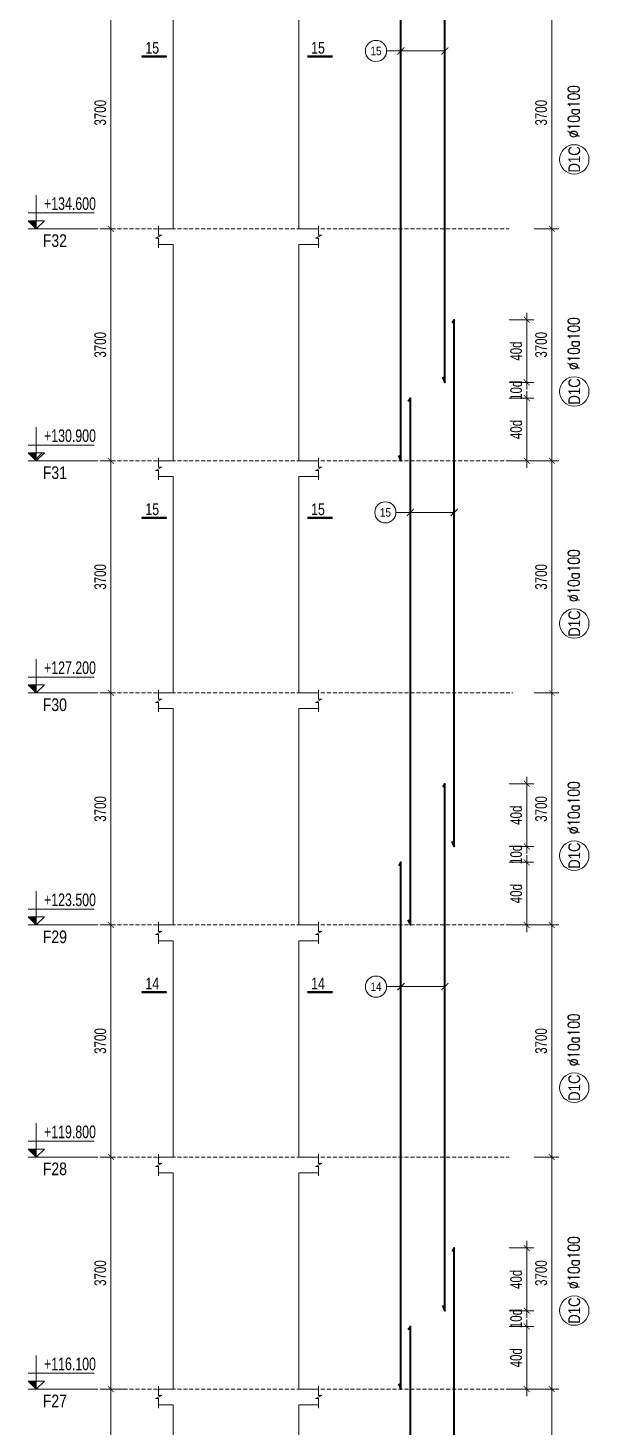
# Model space of a CAD drawing. Header units: millimetres. Extents: x 415878 to 795945, y 85573 to 378758.
# Drawn here: x 476186 to 485129, y 216810 to 239131 of the extents above; entities that cross this region are included whole.
import ezdxf
from ezdxf.enums import TextEntityAlignment as Align

# ---------------------------------------------------------------- set-up
doc = ezdxf.new("R2010")
doc.units = ezdxf.units.MM
doc.linetypes.add('DASHED2', pattern=[9.524999999999999, 6.35, -3.175])
doc.layers.get('0').update_dxf_attribs({"lineweight": 20})
doc.layers.get('Defpoints').update_dxf_attribs({"color": 151, "lineweight": 9})
for name, color, linetype, lineweight in [('NDC_S_ANNO', 7, 'Continuous', 20), ('NDC_S_CONTINUOUS', 3, 'Continuous', 20), ('NDC_S_DIM', 1, 'Continuous', 15), ('NDC_S_ENG TITLE', 3, 'Continuous', 20), ('NDC_S_HATCH MATERIAL', 8, 'Continuous', 13), ('NDC_S_LEADER', 1, 'Continuous', 15), ('NDC_S_REBAR NO.', 7, 'Continuous', 20), ('NDC_S_REBAR NO. BOX', 1, 'Continuous', 9), ('NDC_S_STIRRUP', 4, 'Continuous', 40), ('NDC_S_TEXT SYMBOL', 7, 'Continuous', 20), ('NDC_S_VN TEXT', 7, 'Continuous', 20)]:
    doc.layers.add(name, color=color, linetype=linetype, lineweight=lineweight)
doc.styles.add('NDC_ANNO', font='', dxfattribs={"width": 0.8})
doc.styles.add('NDC_ARIAL', font='arial.ttf', dxfattribs={"width": 0.85})
doc.styles.add('NDC_DIM', font='', dxfattribs={"width": 0.75})
doc.styles.add('NDC_ROMANS', font='romans.shx', dxfattribs={"width": 0.7})
doc.styles.add('NDC_VIE TXT', font='arial.ttf', dxfattribs={"width": 0.8})
doc.styles.get('NDC_ANNO').set_extended_font_data('Dotum')
doc.styles.get('NDC_DIM').set_extended_font_data('Dotum')
doc.dimstyles.new('NDC_dim_75', dxfattribs={"dimscale": 75, "dimtxt": 2.5, "dimasz": 1.5, "dimexe": 1.5, "dimexo": 2.5, "dimgap": 1, "dimtad": 1, "dimdec": 0, "dimzin": 0, "dimdsep": 46, "dimtxsty": 'NDC_DIM', "dimblk": 'DIMMARK', "dimcen": 0.09, "dimdle": 1.2, "dimclrd": 1, "dimclre": 1, "dimclrt": 3, "dimadec": 0, "dimazin": 0, "dimtfac": 1, "dimtdec": 0, "dimtix": 1, "dimtofl": 0, "dimtmove": 0, "dimatfit": 3, "dimfxl": 8, "dimfxlon": 1, "dimtolj": 1, "dimtzin": 0, "dimarcsym": 0})

# ---------------------------------------------------------------- blocks, each defined once
blk = doc.blocks.new('DIMMARK')
at = {"layer": 'NDC_S_DIM', "color": 1}
blk.add_line((-1.5, 0), (1, 0), dxfattribs=at)
at = {"layer": 'NDC_S_DIM', "color": 2, "const_width": 0.1}
blk.add_lwpolyline([(-0.4242640687119285, -0.4242640687119285), (0.4242640687119285, 0.4242640687119285)], dxfattribs=at)
blk = doc.blocks.new('*D690')
at = {"layer": 'Defpoints', "color": 0, "transparency": 16777216}
for p in [(477507.7895050008, 217429.3984995191), (477949.631236015, 217429.3984995191), (477949.631236015, 213729.3984995191)]:
    blk.add_point(p, dxfattribs=at)
at = {"layer": 'NDC_S_HATCH MATERIAL', "color": 1, "lineweight": -2, "transparency": 16777216}
for p, q in [((477762.131236015, 217429.3984995191), (477395.2895050008, 217429.3984995191)), ((477507.7895050008, 213841.8984995191), (477507.7895050008, 217316.8984995191)), ((477762.131236015, 213729.3984995191), (477395.2895050008, 213729.3984995191))]:
    blk.add_line(p, q, dxfattribs=at)
at = {"layer": 'NDC_S_HATCH MATERIAL', "color": 1, "lineweight": -2, "transparency": 16777216, "xscale": 112.5, "yscale": 112.5, "zscale": 112.5}
for p, rotation in [((477507.7895050008, 217429.3984995191), 90), ((477507.7895050008, 213729.3984995191), 270)]:
    blk.add_blockref('DIMMARK', p, dxfattribs=dict(at, rotation=rotation))
at = {"layer": 'NDC_S_HATCH MATERIAL', "color": 3, "transparency": 16777216, "insert": (477339.0395050008, 215579.3984995192), "char_height": 187.5, "attachment_point": 5, "rotation": 90, "style": 'NDC_DIM'}
blk.add_mtext('\\A1;3700', dxfattribs=at)
blk = doc.blocks.new('*D691')
at = {"layer": 'Defpoints', "color": 0, "transparency": 16777216}
for p in [(477507.789505001, 221129.3984995191), (477770.0957627475, 221129.3984995191), (477949.631236015, 217429.3984995191)]:
    blk.add_point(p, dxfattribs=at)
at = {"layer": 'NDC_S_HATCH MATERIAL', "color": 1, "lineweight": -2, "transparency": 16777216}
for p, q in [((477582.5957627475, 221129.3984995191), (477395.289505001, 221129.3984995191)), ((477507.789505001, 217541.8984995191), (477507.789505001, 221016.8984995191)), ((477762.131236015, 217429.3984995191), (477395.289505001, 217429.3984995191))]:
    blk.add_line(p, q, dxfattribs=at)
at = {"layer": 'NDC_S_HATCH MATERIAL', "color": 1, "lineweight": -2, "transparency": 16777216, "xscale": 112.5, "yscale": 112.5, "zscale": 112.5}
for p, rotation in [((477507.789505001, 221129.3984995191), 90), ((477507.789505001, 217429.3984995191), 270)]:
    blk.add_blockref('DIMMARK', p, dxfattribs=dict(at, rotation=rotation))
at = {"layer": 'NDC_S_HATCH MATERIAL', "color": 3, "transparency": 16777216, "insert": (477339.039505001, 219279.3984995192), "char_height": 187.5, "attachment_point": 5, "rotation": 90, "style": 'NDC_DIM'}
blk.add_mtext('\\A1;3700', dxfattribs=at)
blk = doc.blocks.new('*D692')
at = {"layer": 'Defpoints', "color": 0, "transparency": 16777216}
for p in [(477507.7895050013, 224829.3984995191), (477770.0957627475, 224829.3984995191), (477770.0957627475, 221129.3984995191)]:
    blk.add_point(p, dxfattribs=at)
at = {"layer": 'NDC_S_HATCH MATERIAL', "color": 1, "lineweight": -2, "transparency": 16777216}
for p, q in [((477582.5957627475, 224829.3984995191), (477395.2895050013, 224829.3984995191)), ((477507.7895050013, 221241.8984995191), (477507.7895050013, 224716.8984995191)), ((477582.5957627475, 221129.3984995191), (477395.2895050013, 221129.3984995191))]:
    blk.add_line(p, q, dxfattribs=at)
at = {"layer": 'NDC_S_HATCH MATERIAL', "color": 1, "lineweight": -2, "transparency": 16777216, "xscale": 112.5, "yscale": 112.5, "zscale": 112.5}
for p, rotation in [((477507.7895050013, 224829.3984995191), 90), ((477507.7895050013, 221129.3984995191), 270)]:
    blk.add_blockref('DIMMARK', p, dxfattribs=dict(at, rotation=rotation))
at = {"layer": 'NDC_S_HATCH MATERIAL', "color": 3, "transparency": 16777216, "insert": (477339.0395050012, 222979.3984995192), "char_height": 187.5, "attachment_point": 5, "rotation": 90, "style": 'NDC_DIM'}
blk.add_mtext('\\A1;3700', dxfattribs=at)
blk = doc.blocks.new('*D693')
at = {"layer": 'Defpoints', "color": 0, "transparency": 16777216}
for p in [(477507.7895050015, 228529.3984995191), (477770.0957627475, 228529.3984995191), (477770.0957627475, 224829.3984995191)]:
    blk.add_point(p, dxfattribs=at)
at = {"layer": 'NDC_S_HATCH MATERIAL', "color": 1, "lineweight": -2, "transparency": 16777216}
for p, q in [((477582.5957627475, 228529.3984995191), (477395.2895050015, 228529.3984995191)), ((477507.7895050015, 224941.8984995191), (477507.7895050015, 228416.8984995191)), ((477582.5957627475, 224829.3984995191), (477395.2895050015, 224829.3984995191))]:
    blk.add_line(p, q, dxfattribs=at)
at = {"layer": 'NDC_S_HATCH MATERIAL', "color": 1, "lineweight": -2, "transparency": 16777216, "xscale": 112.5, "yscale": 112.5, "zscale": 112.5}
for p, rotation in [((477507.7895050015, 228529.3984995191), 90), ((477507.7895050015, 224829.3984995191), 270)]:
    blk.add_blockref('DIMMARK', p, dxfattribs=dict(at, rotation=rotation))
at = {"layer": 'NDC_S_HATCH MATERIAL', "color": 3, "transparency": 16777216, "insert": (477339.0395050014, 226679.3984995192), "char_height": 187.5, "attachment_point": 5, "rotation": 90, "style": 'NDC_DIM'}
blk.add_mtext('\\A1;3700', dxfattribs=at)
blk = doc.blocks.new('*D694')
at = {"layer": 'Defpoints', "color": 0, "transparency": 16777216}
for p in [(477507.7895050017, 232229.3984995191), (477770.0957627477, 232229.3984995191), (477770.0957627475, 228529.3984995191)]:
    blk.add_point(p, dxfattribs=at)
at = {"layer": 'NDC_S_HATCH MATERIAL', "color": 1, "lineweight": -2, "transparency": 16777216}
for p, q in [((477582.5957627477, 232229.3984995191), (477395.2895050017, 232229.3984995191)), ((477507.7895050017, 228641.8984995191), (477507.7895050017, 232116.8984995191)), ((477582.5957627475, 228529.3984995191), (477395.2895050017, 228529.3984995191))]:
    blk.add_line(p, q, dxfattribs=at)
at = {"layer": 'NDC_S_HATCH MATERIAL', "color": 1, "lineweight": -2, "transparency": 16777216, "xscale": 112.5, "yscale": 112.5, "zscale": 112.5}
for p, rotation in [((477507.7895050017, 232229.3984995191), 90), ((477507.7895050017, 228529.3984995191), 270)]:
    blk.add_blockref('DIMMARK', p, dxfattribs=dict(at, rotation=rotation))
at = {"layer": 'NDC_S_HATCH MATERIAL', "color": 3, "transparency": 16777216, "insert": (477339.0395050017, 230379.3984995192), "char_height": 187.5, "attachment_point": 5, "rotation": 90, "style": 'NDC_DIM'}
blk.add_mtext('\\A1;3700', dxfattribs=at)
blk = doc.blocks.new('*D695')
at = {"layer": 'Defpoints', "color": 0, "transparency": 16777216}
for p in [(477507.789505002, 235929.3984995191), (477770.0957627477, 235929.3984995191), (477770.0957627477, 232229.3984995191)]:
    blk.add_point(p, dxfattribs=at)
at = {"layer": 'NDC_S_HATCH MATERIAL', "color": 1, "lineweight": -2, "transparency": 16777216}
for p, q in [((477582.5957627477, 235929.3984995191), (477395.289505002, 235929.3984995191)), ((477507.789505002, 232341.8984995191), (477507.789505002, 235816.8984995191)), ((477582.5957627477, 232229.3984995191), (477395.289505002, 232229.3984995191))]:
    blk.add_line(p, q, dxfattribs=at)
at = {"layer": 'NDC_S_HATCH MATERIAL', "color": 1, "lineweight": -2, "transparency": 16777216, "xscale": 112.5, "yscale": 112.5, "zscale": 112.5}
for p, rotation in [((477507.789505002, 235929.3984995191), 90), ((477507.789505002, 232229.3984995191), 270)]:
    blk.add_blockref('DIMMARK', p, dxfattribs=dict(at, rotation=rotation))
at = {"layer": 'NDC_S_HATCH MATERIAL', "color": 3, "transparency": 16777216, "insert": (477339.0395050019, 234079.3984995192), "char_height": 187.5, "attachment_point": 5, "rotation": 90, "style": 'NDC_DIM'}
blk.add_mtext('\\A1;3700', dxfattribs=at)
blk = doc.blocks.new('*D696')
at = {"layer": 'Defpoints', "color": 0, "transparency": 16777216}
for p in [(477507.7895050022, 239629.3984995191), (477992.8392380259, 239629.3984995191), (477770.0957627477, 235929.3984995191)]:
    blk.add_point(p, dxfattribs=at)
at = {"layer": 'NDC_S_HATCH MATERIAL', "color": 1, "lineweight": -2, "transparency": 16777216}
for p, q in [((477805.3392380259, 239629.3984995191), (477395.2895050022, 239629.3984995191)), ((477507.7895050022, 236041.8984995191), (477507.7895050022, 239516.8984995191)), ((477582.5957627477, 235929.3984995191), (477395.2895050022, 235929.3984995191))]:
    blk.add_line(p, q, dxfattribs=at)
at = {"layer": 'NDC_S_HATCH MATERIAL', "color": 1, "lineweight": -2, "transparency": 16777216, "xscale": 112.5, "yscale": 112.5, "zscale": 112.5}
for p, rotation in [((477507.7895050022, 239629.3984995191), 90), ((477507.7895050022, 235929.3984995191), 270)]:
    blk.add_blockref('DIMMARK', p, dxfattribs=dict(at, rotation=rotation))
at = {"layer": 'NDC_S_HATCH MATERIAL', "color": 3, "transparency": 16777216, "insert": (477339.0395050021, 237779.3984995192), "char_height": 187.5, "attachment_point": 5, "rotation": 90, "style": 'NDC_DIM'}
blk.add_mtext('\\A1;3700', dxfattribs=at)
blk = doc.blocks.new('*D755')
at = {"layer": 'Defpoints', "color": 0, "transparency": 16777216}
for p in [(482981.5425903422, 218429.3984995185), (484136.9681330927, 218429.3984995185), (482981.5425903422, 217429.3984995187)]:
    blk.add_point(p, dxfattribs=at)
at = {"layer": 'NDC_S_HATCH MATERIAL', "color": 1, "lineweight": -2, "transparency": 16777216}
for p, q in [((483855.7181330927, 218429.3984995185), (484249.4681330927, 218429.3984995185)), ((484136.9681330927, 217541.8984995187), (484136.9681330927, 218316.8984995185)), ((483855.7181330927, 217429.3984995187), (484249.4681330927, 217429.3984995187))]:
    blk.add_line(p, q, dxfattribs=at)
at = {"layer": 'NDC_S_HATCH MATERIAL', "color": 1, "lineweight": -2, "transparency": 16777216, "xscale": 112.5, "yscale": 112.5, "zscale": 112.5}
for p, rotation in [((484136.9681330927, 218429.3984995185), 90), ((484136.9681330927, 217429.3984995187), 270)]:
    blk.add_blockref('DIMMARK', p, dxfattribs=dict(at, rotation=rotation))
at = {"layer": 'NDC_S_HATCH MATERIAL', "color": 3, "transparency": 16777216, "insert": (483968.2181330927, 217929.3984995187), "char_height": 187.5, "attachment_point": 5, "rotation": 90, "style": 'NDC_DIM'}
blk.add_mtext('\\A1;\\A1;\\A1;40d', dxfattribs=at)
blk = doc.blocks.new('*D756')
at = {"layer": 'Defpoints', "color": 0, "transparency": 16777216}
for p in [(482981.5425903422, 218679.3984995185), (484136.9681330932, 218679.3984995185), (482981.5425903422, 218429.3984995185)]:
    blk.add_point(p, dxfattribs=at)
at = {"layer": 'NDC_S_HATCH MATERIAL', "color": 1, "lineweight": -2, "transparency": 16777216}
for p, q in [((484136.9681330932, 218791.8984995185), (484136.9681330932, 218904.3984995185)), ((483855.7181330932, 218679.3984995185), (484249.4681330932, 218679.3984995185)), ((483855.7181330932, 218429.3984995185), (484249.4681330932, 218429.3984995185)), ((484136.9681330932, 218316.8984995185), (484136.9681330932, 218204.3984995185))]:
    blk.add_line(p, q, dxfattribs=at)
at = {"layer": 'NDC_S_HATCH MATERIAL', "color": 1, "lineweight": -2, "transparency": 16777216, "xscale": 112.5, "yscale": 112.5, "zscale": 112.5}
for p, rotation in [((484136.9681330932, 218679.3984995185), 270), ((484136.9681330932, 218429.3984995185), 90)]:
    blk.add_blockref('DIMMARK', p, dxfattribs=dict(at, rotation=rotation))
at = {"layer": 'NDC_S_HATCH MATERIAL', "color": 3, "transparency": 16777216, "insert": (483968.2181330931, 218554.3984995186), "char_height": 187.5, "attachment_point": 5, "rotation": 90, "style": 'NDC_DIM'}
blk.add_mtext('\\A1;\\A1;\\A1;10d', dxfattribs=at)
blk = doc.blocks.new('*D757')
at = {"layer": 'Defpoints', "color": 0, "transparency": 16777216}
for p in [(482981.5425903422, 219679.3984995185), (484136.9681330937, 219679.3984995185), (482981.5425903422, 218679.3984995185)]:
    blk.add_point(p, dxfattribs=at)
at = {"layer": 'NDC_S_HATCH MATERIAL', "color": 1, "lineweight": -2, "transparency": 16777216}
for p, q in [((483855.7181330937, 219679.3984995185), (484249.4681330937, 219679.3984995185)), ((484136.9681330937, 218791.8984995185), (484136.9681330937, 219566.8984995185)), ((483855.7181330937, 218679.3984995185), (484249.4681330937, 218679.3984995185))]:
    blk.add_line(p, q, dxfattribs=at)
at = {"layer": 'NDC_S_HATCH MATERIAL', "color": 1, "lineweight": -2, "transparency": 16777216, "xscale": 112.5, "yscale": 112.5, "zscale": 112.5}
for p, rotation in [((484136.9681330937, 219679.3984995185), 90), ((484136.9681330937, 218679.3984995185), 270)]:
    blk.add_blockref('DIMMARK', p, dxfattribs=dict(at, rotation=rotation))
at = {"layer": 'NDC_S_HATCH MATERIAL', "color": 3, "transparency": 16777216, "insert": (483968.2181330936, 219179.3984995186), "char_height": 187.5, "attachment_point": 5, "rotation": 90, "style": 'NDC_DIM'}
blk.add_mtext('\\A1;\\A1;\\A1;40d', dxfattribs=at)
blk = doc.blocks.new('*D795')
at = {"layer": 'Defpoints', "color": 0, "transparency": 16777216}
for p in [(480502.9054952622, 217429.3984995191), (484535.3505426141, 217429.3984995191), (480502.9054952622, 213729.3984995191)]:
    blk.add_point(p, dxfattribs=at)
at = {"layer": 'NDC_S_VN TEXT', "color": 1, "lineweight": -2, "transparency": 16777216}
for p, q in [((484254.1005426141, 217429.3984995191), (484647.8505426141, 217429.3984995191)), ((484535.3505426141, 213841.8984995191), (484535.3505426141, 217316.8984995191)), ((484254.1005426141, 213729.3984995191), (484647.8505426141, 213729.3984995191))]:
    blk.add_line(p, q, dxfattribs=at)
at = {"layer": 'NDC_S_VN TEXT', "color": 1, "lineweight": -2, "transparency": 16777216, "xscale": 112.5, "yscale": 112.5, "zscale": 112.5}
for p, rotation in [((484535.3505426141, 217429.3984995191), 90), ((484535.3505426141, 213729.3984995191), 270)]:
    blk.add_blockref('DIMMARK', p, dxfattribs=dict(at, rotation=rotation))
at = {"layer": 'NDC_S_VN TEXT', "color": 3, "transparency": 16777216, "insert": (484366.6005426141, 215579.3984995192), "char_height": 187.5, "attachment_point": 5, "rotation": 90, "style": 'NDC_DIM'}
blk.add_mtext('\\A1;3700', dxfattribs=at)
blk = doc.blocks.new('*D796')
at = {"layer": 'Defpoints', "color": 0, "transparency": 16777216}
for p in [(480502.9054952622, 221129.3984995194), (484535.3505426144, 221129.3984995194), (480502.9054952622, 217429.3984995191)]:
    blk.add_point(p, dxfattribs=at)
at = {"layer": 'NDC_S_VN TEXT', "color": 1, "lineweight": -2, "transparency": 16777216}
for p, q in [((484254.1005426144, 221129.3984995194), (484647.8505426144, 221129.3984995194)), ((484535.3505426144, 217541.8984995191), (484535.3505426144, 221016.8984995194)), ((484254.1005426144, 217429.3984995191), (484647.8505426144, 217429.3984995191))]:
    blk.add_line(p, q, dxfattribs=at)
at = {"layer": 'NDC_S_VN TEXT', "color": 1, "lineweight": -2, "transparency": 16777216, "xscale": 112.5, "yscale": 112.5, "zscale": 112.5}
for p, rotation in [((484535.3505426144, 221129.3984995194), 90), ((484535.3505426144, 217429.3984995191), 270)]:
    blk.add_blockref('DIMMARK', p, dxfattribs=dict(at, rotation=rotation))
at = {"layer": 'NDC_S_VN TEXT', "color": 3, "transparency": 16777216, "insert": (484366.6005426143, 219279.3984995193), "char_height": 187.5, "attachment_point": 5, "rotation": 90, "style": 'NDC_DIM'}
blk.add_mtext('\\A1;3700', dxfattribs=at)
blk = doc.blocks.new('*D797')
at = {"layer": 'Defpoints', "color": 0, "transparency": 16777216}
for p in [(480502.9054952622, 224829.3984995191), (484535.3505426146, 224829.3984995191), (480502.9054952622, 221129.3984995194)]:
    blk.add_point(p, dxfattribs=at)
at = {"layer": 'NDC_S_VN TEXT', "color": 1, "lineweight": -2, "transparency": 16777216}
for p, q in [((484254.1005426146, 224829.3984995191), (484647.8505426146, 224829.3984995191)), ((484535.3505426146, 221241.8984995194), (484535.3505426146, 224716.8984995191)), ((484254.1005426146, 221129.3984995194), (484647.8505426146, 221129.3984995194))]:
    blk.add_line(p, q, dxfattribs=at)
at = {"layer": 'NDC_S_VN TEXT', "color": 1, "lineweight": -2, "transparency": 16777216, "xscale": 112.5, "yscale": 112.5, "zscale": 112.5}
for p, rotation in [((484535.3505426146, 224829.3984995191), 90), ((484535.3505426146, 221129.3984995194), 270)]:
    blk.add_blockref('DIMMARK', p, dxfattribs=dict(at, rotation=rotation))
at = {"layer": 'NDC_S_VN TEXT', "color": 3, "transparency": 16777216, "insert": (484366.6005426145, 222979.3984995193), "char_height": 187.5, "attachment_point": 5, "rotation": 90, "style": 'NDC_DIM'}
blk.add_mtext('\\A1;3700', dxfattribs=at)
blk = doc.blocks.new('*D798')
at = {"layer": 'Defpoints', "color": 0, "transparency": 16777216}
for p in [(480502.9054952622, 228529.3984995191), (484535.3505426148, 228529.3984995191), (480502.9054952622, 224829.3984995191)]:
    blk.add_point(p, dxfattribs=at)
at = {"layer": 'NDC_S_VN TEXT', "color": 1, "lineweight": -2, "transparency": 16777216}
for p, q in [((484254.1005426148, 228529.3984995191), (484647.8505426148, 228529.3984995191)), ((484535.3505426148, 224941.8984995191), (484535.3505426148, 228416.8984995191)), ((484254.1005426148, 224829.3984995191), (484647.8505426148, 224829.3984995191))]:
    blk.add_line(p, q, dxfattribs=at)
at = {"layer": 'NDC_S_VN TEXT', "color": 1, "lineweight": -2, "transparency": 16777216, "xscale": 112.5, "yscale": 112.5, "zscale": 112.5}
for p, rotation in [((484535.3505426148, 228529.3984995191), 90), ((484535.3505426148, 224829.3984995191), 270)]:
    blk.add_blockref('DIMMARK', p, dxfattribs=dict(at, rotation=rotation))
at = {"layer": 'NDC_S_VN TEXT', "color": 3, "transparency": 16777216, "insert": (484366.6005426148, 226679.3984995192), "char_height": 187.5, "attachment_point": 5, "rotation": 90, "style": 'NDC_DIM'}
blk.add_mtext('\\A1;3700', dxfattribs=at)
blk = doc.blocks.new('*D799')
at = {"layer": 'Defpoints', "color": 0, "transparency": 16777216}
for p in [(480502.9054952622, 232229.3984995191), (484535.3505426151, 232229.3984995191), (480502.9054952622, 228529.3984995191)]:
    blk.add_point(p, dxfattribs=at)
at = {"layer": 'NDC_S_VN TEXT', "color": 1, "lineweight": -2, "transparency": 16777216}
for p, q in [((484254.1005426151, 232229.3984995191), (484647.8505426151, 232229.3984995191)), ((484535.3505426151, 228641.8984995191), (484535.3505426151, 232116.8984995191)), ((484254.1005426151, 228529.3984995191), (484647.8505426151, 228529.3984995191))]:
    blk.add_line(p, q, dxfattribs=at)
at = {"layer": 'NDC_S_VN TEXT', "color": 1, "lineweight": -2, "transparency": 16777216, "xscale": 112.5, "yscale": 112.5, "zscale": 112.5}
for p, rotation in [((484535.3505426151, 232229.3984995191), 90), ((484535.3505426151, 228529.3984995191), 270)]:
    blk.add_blockref('DIMMARK', p, dxfattribs=dict(at, rotation=rotation))
at = {"layer": 'NDC_S_VN TEXT', "color": 3, "transparency": 16777216, "insert": (484366.600542615, 230379.3984995192), "char_height": 187.5, "attachment_point": 5, "rotation": 90, "style": 'NDC_DIM'}
blk.add_mtext('\\A1;3700', dxfattribs=at)
blk = doc.blocks.new('*D800')
at = {"layer": 'Defpoints', "color": 0, "transparency": 16777216}
for p in [(480502.9054952622, 235929.3984995194), (484535.3505426153, 235929.3984995194), (480502.9054952622, 232229.3984995191)]:
    blk.add_point(p, dxfattribs=at)
at = {"layer": 'NDC_S_VN TEXT', "color": 1, "lineweight": -2, "transparency": 16777216}
for p, q in [((484254.1005426153, 235929.3984995194), (484647.8505426153, 235929.3984995194)), ((484535.3505426153, 232341.8984995191), (484535.3505426153, 235816.8984995194)), ((484254.1005426153, 232229.3984995191), (484647.8505426153, 232229.3984995191))]:
    blk.add_line(p, q, dxfattribs=at)
at = {"layer": 'NDC_S_VN TEXT', "color": 1, "lineweight": -2, "transparency": 16777216, "xscale": 112.5, "yscale": 112.5, "zscale": 112.5}
for p, rotation in [((484535.3505426153, 235929.3984995194), 90), ((484535.3505426153, 232229.3984995191), 270)]:
    blk.add_blockref('DIMMARK', p, dxfattribs=dict(at, rotation=rotation))
at = {"layer": 'NDC_S_VN TEXT', "color": 3, "transparency": 16777216, "insert": (484366.6005426152, 234079.3984995193), "char_height": 187.5, "attachment_point": 5, "rotation": 90, "style": 'NDC_DIM'}
blk.add_mtext('\\A1;3700', dxfattribs=at)
blk = doc.blocks.new('*D801')
at = {"layer": 'Defpoints', "color": 0, "transparency": 16777216}
for p in [(480502.9054952622, 239629.3984995191), (484535.3505426155, 239629.3984995191), (480502.9054952622, 235929.3984995194)]:
    blk.add_point(p, dxfattribs=at)
at = {"layer": 'NDC_S_VN TEXT', "color": 1, "lineweight": -2, "transparency": 16777216}
for p, q in [((484254.1005426155, 239629.3984995191), (484647.8505426155, 239629.3984995191)), ((484535.3505426155, 236041.8984995194), (484535.3505426155, 239516.8984995191)), ((484254.1005426155, 235929.3984995194), (484647.8505426155, 235929.3984995194))]:
    blk.add_line(p, q, dxfattribs=at)
at = {"layer": 'NDC_S_VN TEXT', "color": 1, "lineweight": -2, "transparency": 16777216, "xscale": 112.5, "yscale": 112.5, "zscale": 112.5}
for p, rotation in [((484535.3505426155, 239629.3984995191), 90), ((484535.3505426155, 235929.3984995194), 270)]:
    blk.add_blockref('DIMMARK', p, dxfattribs=dict(at, rotation=rotation))
at = {"layer": 'NDC_S_VN TEXT', "color": 3, "transparency": 16777216, "insert": (484366.6005426155, 237779.3984995193), "char_height": 187.5, "attachment_point": 5, "rotation": 90, "style": 'NDC_DIM'}
blk.add_mtext('\\A1;3700', dxfattribs=at)
blk = doc.blocks.new('CD')
at = {"layer": 'NDC_S_ANNO'}
blk.add_hatch(color=3, dxfattribs=at).paths.add_polyline_path([(5.820766091346741e-10, 159.6954857552046), (-161.2010908627417, 159.6954857552046), (5.820766091346741e-10, -5.529727786779404e-10)])
at = {"layer": 'NDC_S_ANNO', "ltscale": 50}
h = blk.add_hatch(dxfattribs=at)
h.set_pattern_fill('ANSI31', color=256, scale=140.6250541793833, style=0)
h.set_pattern_definition([(45, (5.820766091346741e-10, 0), (-315.7122508925224, 315.7122508925224), [])])
h.paths.add_polyline_path([(5.820766091346741e-10, 159.6954857552046), (5.820766091346741e-10, -5.529727786779404e-10), (161.2010908930097, 159.6954857552046)])
for p, q in [((-159.2704896852956, 314.0833880473947), (1146.947077315999, 314.0833880473947)), ((1156.125648126763, 0), (-163.8695725132129, 0))]:
    blk.add_line(p, q, dxfattribs=at)
for points in [[(5.820766091346741e-10, 669.4950748638657), (5.820766091346741e-10, -5.529727786779404e-10)], [(5.820766091346741e-10, -5.529727786779404e-10), (-161.2010908627417, 159.6954857552046), (5.820766091346741e-10, 159.6954857552046)], [(5.820766091346741e-10, -5.529727786779404e-10), (161.2010908930097, 159.6954857552046), (5.820766091346741e-10, 159.6954857552046)]]:
    blk.add_lwpolyline(points, dxfattribs=at)
at = {"layer": 'NDC_S_TEXT SYMBOL', "color": 3, "style": 'NDC_DIM', "width": 0.7}
blk.add_attdef('COT', (153.9534816145897, 374.6377722059842), '', height=250, dxfattribs=at)
blk = doc.blocks.new('*U25')
at = {"layer": 'NDC_S_ANNO', "color": 0, "linetype": 'ByBlock', "lineweight": -2}
blk.add_line((-4.357142640116527, 0.002997111644365447), (1.000000217026004, 0.002999782974066001), dxfattribs=at)
at = {"layer": 'NDC_S_ANNO', "ltscale": 0.005, "const_width": 0.5}
blk.add_lwpolyline([(1.000000217026004, 0.002999782974066001), (-4.357142640116527, 0.002997111644365447)], dxfattribs=at)
at = {"layer": 'NDC_S_TEXT SYMBOL', "linetype": 'ByBlock', "lineweight": -2, "style": 'NDC_ANNO', "width": 0.8}
blk.add_attdef('DETAIL', text='', height=2.5, dxfattribs=at).set_placement((-0.635006858396082, 1.824862175366434), align=Align.MIDDLE_RIGHT)
blk = doc.blocks.new('*U26')
at = {"layer": 'NDC_S_ANNO', "color": 0, "linetype": 'ByBlock', "lineweight": -2}
blk.add_line((1.000000217026004, 0.002997111644368654), (-4.357142640116527, 0.002999782974062794), dxfattribs=at)
at = {"layer": 'NDC_S_ANNO', "ltscale": 0.005, "const_width": 0.5}
blk.add_lwpolyline([(1.000000217026004, 0.002999782974066001), (-4.357142640116527, 0.002997111644365447)], dxfattribs=at)
at = {"layer": 'NDC_S_TEXT SYMBOL', "linetype": 'ByBlock', "lineweight": -2, "style": 'NDC_ANNO', "width": 0.8}
blk.add_attdef('DETAIL', text='', height=2.5, dxfattribs=at).set_placement((-0.635006858396082, 1.824862175366434), align=Align.MIDDLE_RIGHT)
blk = doc.blocks.new('*D653')
at = {"layer": 'Defpoints', "color": 0, "transparency": 16777216}
for p in [(482981.5425903422, 225829.3984995185), (484136.9681330927, 225829.3984995185), (482981.5425903422, 224829.3984995187)]:
    blk.add_point(p, dxfattribs=at)
at = {"layer": 'NDC_S_HATCH MATERIAL', "color": 1, "lineweight": -2, "transparency": 16777216}
for p, q in [((483855.7181330927, 225829.3984995185), (484249.4681330927, 225829.3984995185)), ((484136.9681330927, 224941.8984995187), (484136.9681330927, 225716.8984995185)), ((483855.7181330927, 224829.3984995187), (484249.4681330927, 224829.3984995187))]:
    blk.add_line(p, q, dxfattribs=at)
at = {"layer": 'NDC_S_HATCH MATERIAL', "color": 1, "lineweight": -2, "transparency": 16777216, "xscale": 112.5, "yscale": 112.5, "zscale": 112.5}
for p, rotation in [((484136.9681330927, 225829.3984995185), 90), ((484136.9681330927, 224829.3984995187), 270)]:
    blk.add_blockref('DIMMARK', p, dxfattribs=dict(at, rotation=rotation))
at = {"layer": 'NDC_S_HATCH MATERIAL', "color": 3, "transparency": 16777216, "insert": (483968.2181330927, 225329.3984995187), "char_height": 187.5, "attachment_point": 5, "rotation": 90, "style": 'NDC_DIM'}
blk.add_mtext('\\A1;\\A1;\\A1;40d', dxfattribs=at)
blk = doc.blocks.new('*D654')
at = {"layer": 'Defpoints', "color": 0, "transparency": 16777216}
for p in [(482981.5425903422, 226079.3984995185), (484136.9681330932, 226079.3984995185), (482981.5425903422, 225829.3984995185)]:
    blk.add_point(p, dxfattribs=at)
at = {"layer": 'NDC_S_HATCH MATERIAL', "color": 1, "lineweight": -2, "transparency": 16777216}
for p, q in [((484136.9681330932, 226191.8984995185), (484136.9681330932, 226304.3984995185)), ((483855.7181330932, 226079.3984995185), (484249.4681330932, 226079.3984995185)), ((483855.7181330932, 225829.3984995185), (484249.4681330932, 225829.3984995185)), ((484136.9681330932, 225716.8984995185), (484136.9681330932, 225604.3984995185))]:
    blk.add_line(p, q, dxfattribs=at)
at = {"layer": 'NDC_S_HATCH MATERIAL', "color": 1, "lineweight": -2, "transparency": 16777216, "xscale": 112.5, "yscale": 112.5, "zscale": 112.5}
for p, rotation in [((484136.9681330932, 226079.3984995185), 270), ((484136.9681330932, 225829.3984995185), 90)]:
    blk.add_blockref('DIMMARK', p, dxfattribs=dict(at, rotation=rotation))
at = {"layer": 'NDC_S_HATCH MATERIAL', "color": 3, "transparency": 16777216, "insert": (483968.2181330931, 225954.3984995186), "char_height": 187.5, "attachment_point": 5, "rotation": 90, "style": 'NDC_DIM'}
blk.add_mtext('\\A1;\\A1;\\A1;10d', dxfattribs=at)
blk = doc.blocks.new('*D655')
at = {"layer": 'Defpoints', "color": 0, "transparency": 16777216}
for p in [(482981.5425903422, 227079.3984995185), (484136.9681330937, 227079.3984995185), (482981.5425903422, 226079.3984995185)]:
    blk.add_point(p, dxfattribs=at)
at = {"layer": 'NDC_S_HATCH MATERIAL', "color": 1, "lineweight": -2, "transparency": 16777216}
for p, q in [((483855.7181330937, 227079.3984995185), (484249.4681330937, 227079.3984995185)), ((484136.9681330937, 226191.8984995185), (484136.9681330937, 226966.8984995185)), ((483855.7181330937, 226079.3984995185), (484249.4681330937, 226079.3984995185))]:
    blk.add_line(p, q, dxfattribs=at)
at = {"layer": 'NDC_S_HATCH MATERIAL', "color": 1, "lineweight": -2, "transparency": 16777216, "xscale": 112.5, "yscale": 112.5, "zscale": 112.5}
for p, rotation in [((484136.9681330937, 227079.3984995185), 90), ((484136.9681330937, 226079.3984995185), 270)]:
    blk.add_blockref('DIMMARK', p, dxfattribs=dict(at, rotation=rotation))
at = {"layer": 'NDC_S_HATCH MATERIAL', "color": 3, "transparency": 16777216, "insert": (483968.2181330936, 226579.3984995186), "char_height": 187.5, "attachment_point": 5, "rotation": 90, "style": 'NDC_DIM'}
blk.add_mtext('\\A1;\\A1;\\A1;40d', dxfattribs=at)
blk = doc.blocks.new('*D650')
at = {"layer": 'Defpoints', "color": 0, "transparency": 16777216}
for p in [(482981.5425903422, 233229.3984995185), (484136.9681330927, 233229.3984995185), (482981.5425903422, 232229.3984995187)]:
    blk.add_point(p, dxfattribs=at)
at = {"layer": 'NDC_S_HATCH MATERIAL', "color": 1, "lineweight": -2, "transparency": 16777216}
for p, q in [((483855.7181330927, 233229.3984995185), (484249.4681330927, 233229.3984995185)), ((484136.9681330927, 232341.8984995187), (484136.9681330927, 233116.8984995185)), ((483855.7181330927, 232229.3984995187), (484249.4681330927, 232229.3984995187))]:
    blk.add_line(p, q, dxfattribs=at)
at = {"layer": 'NDC_S_HATCH MATERIAL', "color": 1, "lineweight": -2, "transparency": 16777216, "xscale": 112.5, "yscale": 112.5, "zscale": 112.5}
for p, rotation in [((484136.9681330927, 233229.3984995185), 90), ((484136.9681330927, 232229.3984995187), 270)]:
    blk.add_blockref('DIMMARK', p, dxfattribs=dict(at, rotation=rotation))
at = {"layer": 'NDC_S_HATCH MATERIAL', "color": 3, "transparency": 16777216, "insert": (483968.2181330927, 232729.3984995187), "char_height": 187.5, "attachment_point": 5, "rotation": 90, "style": 'NDC_DIM'}
blk.add_mtext('\\A1;\\A1;\\A1;40d', dxfattribs=at)
blk = doc.blocks.new('*D651')
at = {"layer": 'Defpoints', "color": 0, "transparency": 16777216}
for p in [(482981.5425903422, 233479.3984995185), (484136.9681330932, 233479.3984995185), (482981.5425903422, 233229.3984995185)]:
    blk.add_point(p, dxfattribs=at)
at = {"layer": 'NDC_S_HATCH MATERIAL', "color": 1, "lineweight": -2, "transparency": 16777216}
for p, q in [((484136.9681330932, 233591.8984995185), (484136.9681330932, 233704.3984995185)), ((483855.7181330932, 233479.3984995185), (484249.4681330932, 233479.3984995185)), ((483855.7181330932, 233229.3984995185), (484249.4681330932, 233229.3984995185)), ((484136.9681330932, 233116.8984995185), (484136.9681330932, 233004.3984995185))]:
    blk.add_line(p, q, dxfattribs=at)
at = {"layer": 'NDC_S_HATCH MATERIAL', "color": 1, "lineweight": -2, "transparency": 16777216, "xscale": 112.5, "yscale": 112.5, "zscale": 112.5}
for p, rotation in [((484136.9681330932, 233479.3984995185), 270), ((484136.9681330932, 233229.3984995185), 90)]:
    blk.add_blockref('DIMMARK', p, dxfattribs=dict(at, rotation=rotation))
at = {"layer": 'NDC_S_HATCH MATERIAL', "color": 3, "transparency": 16777216, "insert": (483968.2181330931, 233354.3984995185), "char_height": 187.5, "attachment_point": 5, "rotation": 90, "style": 'NDC_DIM'}
blk.add_mtext('\\A1;\\A1;\\A1;10d', dxfattribs=at)
blk = doc.blocks.new('*D652')
at = {"layer": 'Defpoints', "color": 0, "transparency": 16777216}
for p in [(482981.5425903422, 234479.3984995185), (484136.9681330937, 234479.3984995185), (482981.5425903422, 233479.3984995185)]:
    blk.add_point(p, dxfattribs=at)
at = {"layer": 'NDC_S_HATCH MATERIAL', "color": 1, "lineweight": -2, "transparency": 16777216}
for p, q in [((483855.7181330937, 234479.3984995185), (484249.4681330937, 234479.3984995185)), ((484136.9681330937, 233591.8984995185), (484136.9681330937, 234366.8984995185)), ((483855.7181330937, 233479.3984995185), (484249.4681330937, 233479.3984995185))]:
    blk.add_line(p, q, dxfattribs=at)
at = {"layer": 'NDC_S_HATCH MATERIAL', "color": 1, "lineweight": -2, "transparency": 16777216, "xscale": 112.5, "yscale": 112.5, "zscale": 112.5}
for p, rotation in [((484136.9681330937, 234479.3984995185), 90), ((484136.9681330937, 233479.3984995185), 270)]:
    blk.add_blockref('DIMMARK', p, dxfattribs=dict(at, rotation=rotation))
at = {"layer": 'NDC_S_HATCH MATERIAL', "color": 3, "transparency": 16777216, "insert": (483968.2181330936, 233979.3984995185), "char_height": 187.5, "attachment_point": 5, "rotation": 90, "style": 'NDC_DIM'}
blk.add_mtext('\\A1;\\A1;\\A1;40d', dxfattribs=at)
blk = doc.blocks.new('MATDUNGCOTC5')
at = {"layer": 'NDC_S_CONTINUOUS'}
for points in [[(478268.3975144615, 235929.3984995191), (478502.9054952622, 235929.3984995191), (478502.9054952622, 239379.3984995191), (478268.3975144615, 239379.3984995191)], [(480819.029916543, 235929.3984995191), (480502.9054952622, 235929.3984995191), (480502.9054952622, 239379.3984995191), (480819.029916543, 239379.3984995191)], [(478268.3975144615, 232229.3984995191), (478502.9054952622, 232229.3984995191), (478502.9054952622, 235679.3984995191), (478268.3975144615, 235679.3984995191)], [(480819.029916543, 232229.3984995191), (480502.9054952622, 232229.3984995191), (480502.9054952622, 235679.3984995191), (480819.029916543, 235679.3984995191)], [(478268.3975144615, 228529.3984995191), (478502.9054952622, 228529.3984995191), (478502.9054952622, 231979.3984995191), (478268.3975144615, 231979.3984995191)], [(480819.029916543, 228529.3984995191), (480502.9054952622, 228529.3984995191), (480502.9054952622, 231979.3984995191), (480819.029916543, 231979.3984995191)], [(478268.3975144615, 224829.3984995191), (478502.9054952622, 224829.3984995191), (478502.9054952622, 228279.3984995191), (478268.3975144615, 228279.3984995191)], [(480819.029916543, 224829.3984995191), (480502.9054952622, 224829.3984995191), (480502.9054952622, 228279.3984995191), (480819.029916543, 228279.3984995191)], [(478268.3975144615, 221129.3984995191), (478502.9054952622, 221129.3984995191), (478502.9054952622, 224579.3984995191), (478268.3975144615, 224579.3984995191)], [(480819.029916543, 221129.3984995191), (480502.9054952622, 221129.3984995191), (480502.9054952622, 224579.3984995191), (480819.029916543, 224579.3984995191)], [(478268.3975144615, 217429.3984995191), (478502.9054952622, 217429.3984995191), (478502.9054952622, 220879.3984995191), (478268.3975144615, 220879.3984995191)], [(480819.029916543, 217429.3984995191), (480502.9054952622, 217429.3984995191), (480502.9054952622, 220879.3984995191), (480819.029916543, 220879.3984995191)], [(478268.3975144615, 213729.3984995191), (478502.9054952622, 213729.3984995191), (478502.9054952622, 217179.3984995191), (478268.3975144615, 217179.3984995191)], [(480819.029916543, 213729.3984995191), (480502.9054952622, 213729.3984995191), (480502.9054952622, 217179.3984995191), (480819.029916543, 217179.3984995191)]]:
    blk.add_lwpolyline(points, dxfattribs=at)
at = {"layer": 'NDC_S_DIM', "ltscale": 40}
for points in [[(478268.3975144615, 235977.9441372613), (478268.3975144615, 235827.9441372613), (478318.3975144615, 235827.9441372613), (478218.3975144615, 235777.9441372613), (478268.3975144615, 235777.9441372613), (478268.3975144615, 235627.9441372613)], [(480819.029916543, 235977.9441372613), (480819.029916543, 235827.9441372613), (480869.029916543, 235827.9441372613), (480769.029916543, 235777.9441372613), (480819.029916543, 235777.9441372613), (480819.029916543, 235627.9441372613)], [(478268.3975144615, 232277.9441372613), (478268.3975144615, 232127.9441372613), (478318.3975144615, 232127.9441372613), (478218.3975144615, 232077.9441372613), (478268.3975144615, 232077.9441372613), (478268.3975144615, 231927.9441372613)], [(480819.029916543, 232277.9441372613), (480819.029916543, 232127.9441372613), (480869.029916543, 232127.9441372613), (480769.029916543, 232077.9441372613), (480819.029916543, 232077.9441372613), (480819.029916543, 231927.9441372613)], [(478268.3975144615, 228577.9441372613), (478268.3975144615, 228427.9441372613), (478318.3975144615, 228427.9441372613), (478218.3975144615, 228377.9441372613), (478268.3975144615, 228377.9441372613), (478268.3975144615, 228227.9441372613)], [(480819.029916543, 228577.9441372613), (480819.029916543, 228427.9441372613), (480869.029916543, 228427.9441372613), (480769.029916543, 228377.9441372613), (480819.029916543, 228377.9441372613), (480819.029916543, 228227.9441372613)], [(478268.3975144615, 224877.9441372613), (478268.3975144615, 224727.9441372613), (478318.3975144615, 224727.9441372613), (478218.3975144615, 224677.9441372613), (478268.3975144615, 224677.9441372613), (478268.3975144615, 224527.9441372613)], [(480819.029916543, 224877.9441372613), (480819.029916543, 224727.9441372613), (480869.029916543, 224727.9441372613), (480769.029916543, 224677.9441372613), (480819.029916543, 224677.9441372613), (480819.029916543, 224527.9441372613)], [(478268.3975144615, 221177.9441372613), (478268.3975144615, 221027.9441372613), (478318.3975144615, 221027.9441372613), (478218.3975144615, 220977.9441372613), (478268.3975144615, 220977.9441372613), (478268.3975144615, 220827.9441372613)], [(480819.029916543, 221177.9441372613), (480819.029916543, 221027.9441372613), (480869.029916543, 221027.9441372613), (480769.029916543, 220977.9441372613), (480819.029916543, 220977.9441372613), (480819.029916543, 220827.9441372613)], [(478268.3975144615, 217477.9441372613), (478268.3975144615, 217327.9441372613), (478318.3975144615, 217327.9441372613), (478218.3975144615, 217277.9441372613), (478268.3975144615, 217277.9441372613), (478268.3975144615, 217127.9441372613)], [(480819.029916543, 217477.9441372613), (480819.029916543, 217327.9441372613), (480869.029916543, 217327.9441372613), (480769.029916543, 217277.9441372613), (480819.029916543, 217277.9441372613), (480819.029916543, 217127.9441372613)]]:
    blk.add_lwpolyline(points, dxfattribs=at)
at = {"layer": 'NDC_S_HATCH MATERIAL', "linetype": 'DASHED2', "ltscale": 10}
for p, q in [((476186.2351382691, 235929.3984995191), (483855.7181330998, 235929.3984995191)), ((476186.2351382691, 232229.3984995191), (483855.7181330998, 232229.3984995191)), ((476186.2351382691, 228529.3984995191), (483917.5113056246, 228529.3984995188)), ((476186.2351382691, 224829.3984995191), (483927.4611083995, 224829.3984995191)), ((476186.2351382691, 221129.3984995191), (483855.7181330998, 221129.3984995191)), ((476186.2351382691, 217429.3984995191), (483855.7181330998, 217429.3984995191))]:
    blk.add_line(p, q, dxfattribs=at)
at = {"layer": 'NDC_S_LEADER', "ltscale": 0.005}
for centre in [(481733.6074732151, 238764.6761792525), (481883.6074732154, 231407.7926901899), (481733.6074732135, 223846.2502358541)]:
    blk.add_circle(centre, 168.749999999483, dxfattribs=at)
at = {"layer": 'NDC_S_REBAR NO. BOX'}
for centre in [(484894.1928543464, 237035.3379536529), (484894.1928543461, 233335.3379536529), (484894.1928543459, 229635.3379536527), (484894.1928543457, 225935.3379536527), (484894.1928543454, 222235.3379536529), (484894.1928543452, 218681.6130560861)]:
    blk.add_circle(centre, 234.8327636705481, dxfattribs=at)
at = {"layer": 'NDC_S_STIRRUP'}
for points in [[(482791.5425903429, 233562.8430402926), (482831.5425903429, 233479.3984995192), (482831.542590343, 241879.398499515), (482798.0067652165, 241824.5513283151)], [(482091.5425903429, 232312.8430402925), (482131.5425903429, 232229.3984995191), (482131.542590343, 240629.3984995151), (482098.0067652165, 240574.5513283152)], [(482941.5425903428, 226162.8430402925), (482981.5425903428, 226079.3984995191), (482981.5425903439, 234479.3984995192), (482948.0067652174, 234424.5513283193)], [(482241.5425903428, 224912.8430402962), (482281.5425903428, 224829.3984995228), (482281.5425903439, 233229.3984995192), (482248.0067652174, 233174.5513283194)], [(482791.5425903412, 218762.8430402926), (482831.5425903412, 218679.3984995192), (482831.5425903414, 227079.3984995191), (482798.0067652149, 227024.5513283193)], [(482091.5425903412, 217512.8430402925), (482131.5425903412, 217429.3984995191), (482131.5425903414, 225829.3984995192), (482098.0067652149, 225774.5513283194)], [(482941.5425903411, 211362.8430402926), (482981.5425903411, 211279.3984995192), (482981.5425903422, 219679.3984995191), (482948.0067652157, 219624.5513283193)], [(482241.5425903411, 210112.8430402962), (482281.5425903411, 210029.3984995228), (482281.5425903422, 218429.3984995192), (482248.0067652157, 218374.5513283194)]]:
    blk.add_lwpolyline(points, dxfattribs=at)
at = {"layer": 'NDC_S_DIM', "color": 2, "xscale": 75, "yscale": 75, "zscale": 75}
for name, p, values in [('*U25', (478323.5957159537, 238678.1293051763), {'DETAIL': '15'}), ('*U26', (480966.1119171211, 238678.1294253862), {'DETAIL': '15'}), ('*U25', (478323.5957159537, 231321.2458161137), {'DETAIL': '15'}), ('*U26', (480966.1119171211, 231321.2459363235), {'DETAIL': '15'}), ('*U25', (478323.5957159537, 223759.7033617779), {'DETAIL': '14'}), ('*U26', (480966.1119171211, 223759.7034819877), {'DETAIL': '14'})]:
    blk.add_blockref(name, p, dxfattribs=at).add_auto_attribs(values)
at = {"layer": 'NDC_S_DIM'}
ref = blk.add_blockref('CD', (476317.9160447536, 235929.3984995191), dxfattribs=dict(at, xscale=0.803571428579744, yscale=0.803571428579744, zscale=0.803571428579744))
ref.add_attrib('COT', '+134.600', (476441.6286639082, 236230.4467093275), dxfattribs={"layer": '0', "color": 3, "height": 200.8928571428572, "style": 'NDC_DIM', "width": 0.75})
ref = blk.add_blockref('CD', (476317.9160447536, 232229.3984995191), dxfattribs=dict(at, xscale=0.803571428579744, yscale=0.803571428579744, zscale=0.803571428579744))
ref.add_attrib('COT', '+130.900', (476441.6286639082, 232530.4467093275), dxfattribs={"layer": '0', "color": 3, "height": 200.8928571428572, "style": 'NDC_DIM', "width": 0.75})
ref = blk.add_blockref('CD', (476317.9160447536, 228529.3984995191), dxfattribs=dict(at, xscale=0.803571428579744, yscale=0.803571428579744, zscale=0.803571428579744))
ref.add_attrib('COT', '+127.200', (476441.6286639082, 228830.4467093275), dxfattribs={"layer": '0', "color": 3, "height": 200.8928571428572, "style": 'NDC_DIM', "width": 0.75})
ref = blk.add_blockref('CD', (476317.9160447536, 224829.3984995191), dxfattribs=dict(at, xscale=0.803571428579744, yscale=0.803571428579744, zscale=0.803571428579744))
ref.add_attrib('COT', '+123.500', (476441.6286639082, 225130.4467093275), dxfattribs={"layer": '0', "color": 3, "height": 200.8928571428572, "style": 'NDC_DIM', "width": 0.75})
ref = blk.add_blockref('CD', (476317.9160447536, 221129.3984995191), dxfattribs=dict(at, xscale=0.803571428579744, yscale=0.803571428579744, zscale=0.803571428579744))
ref.add_attrib('COT', '+119.800', (476441.6286639082, 221430.4467093275), dxfattribs={"layer": '0', "color": 3, "height": 200.8928571428572, "style": 'NDC_DIM', "width": 0.75})
ref = blk.add_blockref('CD', (476317.9160447536, 217429.3984995191), dxfattribs=dict(at, xscale=0.803571428579744, yscale=0.803571428579744, zscale=0.803571428579744))
ref.add_attrib('COT', '+116.100', (476441.6286639082, 217730.4467093275), dxfattribs={"layer": '0', "color": 3, "height": 200.8928571428572, "style": 'NDC_DIM', "width": 0.75})
at = {"layer": 'NDC_S_ENG TITLE', "ltscale": 3, "style": 'NDC_ROMANS', "width": 0.75}
for p in [(484979.2710596276, 237379.6129162871), (484979.2710596274, 233679.6129162871), (484979.2710596272, 229979.6129162869), (484979.2710596269, 226279.6129162869), (484979.2710596267, 222579.6129162871), (484979.2710596265, 219025.8880187204)]:
    blk.add_text('%%C10a100', height=187.5, rotation=90, dxfattribs=at).set_placement(p)
at = {"layer": 'NDC_S_REBAR NO.', "style": 'NDC_ARIAL', "width": 0.8}
for p in [(484894.1928543464, 237035.3379536529), (484894.1928543461, 233335.3379536529), (484894.1928543459, 229635.3379536527), (484894.1928543457, 225935.3379536527), (484894.1928543454, 222235.3379536529), (484894.1928543452, 218681.6130560861)]:
    blk.add_text('D1C', height=187.5, rotation=90, dxfattribs=at).set_placement(p, align=Align.MIDDLE_CENTER)
at = {"layer": 'NDC_S_VN TEXT', "style": 'NDC_ARIAL', "width": 0.85}
for s, p in [('15', (481733.6074732151, 238764.6761792525)), ('15', (481883.6074732154, 231407.7926901899)), ('14', (481733.6074732135, 223846.2502358541))]:
    blk.add_text(s, height=134.9999999995864, dxfattribs=at).set_placement(p, align=Align.MIDDLE_CENTER)
at = {"layer": 'NDC_S_VN TEXT', "style": 'NDC_VIE TXT', "width": 0.8}
for s, p in [('F32', (476420.6549657279, 235740.9813457581)), ('F31', (476420.6549657279, 232040.9813457581)), ('F30', (476420.6549657279, 228340.9813457581)), ('F29', (476420.6549657279, 224640.9813457581)), ('F28', (476420.6549657279, 220940.9813457581)), ('F27', (476420.6549657279, 217240.9813457581))]:
    blk.add_text(s, height=200.8928571428571, dxfattribs=at).set_placement(p, align=Align.MIDDLE_LEFT)
at = {"layer": 'NDC_S_HATCH MATERIAL'}
for base, p1, p2, picture, middle in [((477507.7895050022, 239629.3984995191), (477770.0957627477, 235929.3984995191), (477992.8392380259, 239629.3984995191), '*D696', (477339.0395050021, 237779.3984995192)), ((477507.789505002, 235929.3984995191), (477770.0957627477, 232229.3984995191), (477770.0957627477, 235929.3984995191), '*D695', (477339.0395050019, 234079.3984995192)), ((477507.7895050017, 232229.3984995191), (477770.0957627475, 228529.3984995191), (477770.0957627477, 232229.3984995191), '*D694', (477339.0395050017, 230379.3984995192)), ((477507.7895050015, 228529.3984995191), (477770.0957627475, 224829.3984995191), (477770.0957627475, 228529.3984995191), '*D693', (477339.0395050014, 226679.3984995192)), ((477507.7895050013, 224829.3984995191), (477770.0957627475, 221129.3984995191), (477770.0957627475, 224829.3984995191), '*D692', (477339.0395050012, 222979.3984995192)), ((477507.789505001, 221129.3984995191), (477949.631236015, 217429.3984995191), (477770.0957627475, 221129.3984995191), '*D691', (477339.039505001, 219279.3984995192)), ((477507.7895050008, 217429.3984995191), (477949.631236015, 213729.3984995191), (477949.631236015, 217429.3984995191), '*D690', (477339.0395050008, 215579.3984995192))]:
    dim = blk.add_linear_dim(base=base, p1=p1, p2=p2, angle=90, dimstyle='NDC_dim_75', override={"dimtmove": 1}, dxfattribs=at)
    dim.commit()
    dim.dimension.update_dxf_attribs({"geometry": picture, "text_midpoint": middle})
for base, p1, p2, text, picture, middle in [((484136.9681330937, 234479.3984995185), (482981.5425903422, 233479.3984995185), (482981.5425903422, 234479.3984995185), '\\A1;\\A1;40d', '*D652', (483968.2181330936, 233979.3984995185)), ((484136.9681330932, 233479.3984995185), (482981.5425903422, 233229.3984995185), (482981.5425903422, 233479.3984995185), '\\A1;\\A1;10d', '*D651', (483968.2181330931, 233354.3984995185)), ((484136.9681330927, 233229.3984995185), (482981.5425903422, 232229.3984995187), (482981.5425903422, 233229.3984995185), '\\A1;\\A1;40d', '*D650', (483968.2181330927, 232729.3984995187)), ((484136.9681330937, 227079.3984995185), (482981.5425903422, 226079.3984995185), (482981.5425903422, 227079.3984995185), '\\A1;\\A1;40d', '*D655', (483968.2181330936, 226579.3984995186)), ((484136.9681330932, 226079.3984995185), (482981.5425903422, 225829.3984995185), (482981.5425903422, 226079.3984995185), '\\A1;\\A1;10d', '*D654', (483968.2181330931, 225954.3984995186)), ((484136.9681330927, 225829.3984995185), (482981.5425903422, 224829.3984995187), (482981.5425903422, 225829.3984995185), '\\A1;\\A1;40d', '*D653', (483968.2181330927, 225329.3984995187)), ((484136.9681330937, 219679.3984995185), (482981.5425903422, 218679.3984995185), (482981.5425903422, 219679.3984995185), '\\A1;\\A1;40d', '*D757', (483968.2181330936, 219179.3984995186)), ((484136.9681330932, 218679.3984995185), (482981.5425903422, 218429.3984995185), (482981.5425903422, 218679.3984995185), '\\A1;\\A1;10d', '*D756', (483968.2181330931, 218554.3984995186)), ((484136.9681330927, 218429.3984995185), (482981.5425903422, 217429.3984995187), (482981.5425903422, 218429.3984995185), '\\A1;\\A1;40d', '*D755', (483968.2181330927, 217929.3984995187))]:
    dim = blk.add_linear_dim(base=base, p1=p1, p2=p2, angle=90, text=text, dimstyle='NDC_dim_75', override={"dimtmove": 1, "dimfxl": 3.75}, dxfattribs=at)
    dim.commit()
    dim.dimension.update_dxf_attribs({"geometry": picture, "text_midpoint": middle})
at = {"layer": 'NDC_S_VN TEXT'}
for base, p1, p2, picture, middle in [((484535.3505426155, 239629.3984995191), (480502.9054952622, 235929.3984995194), (480502.9054952622, 239629.3984995191), '*D801', (484366.6005426155, 237779.3984995193)), ((484535.3505426153, 235929.3984995194), (480502.9054952622, 232229.3984995191), (480502.9054952622, 235929.3984995194), '*D800', (484366.6005426152, 234079.3984995193)), ((484535.3505426151, 232229.3984995191), (480502.9054952622, 228529.3984995191), (480502.9054952622, 232229.3984995191), '*D799', (484366.600542615, 230379.3984995192)), ((484535.3505426148, 228529.3984995191), (480502.9054952622, 224829.3984995191), (480502.9054952622, 228529.3984995191), '*D798', (484366.6005426148, 226679.3984995192)), ((484535.3505426146, 224829.3984995191), (480502.9054952622, 221129.3984995194), (480502.9054952622, 224829.3984995191), '*D797', (484366.6005426145, 222979.3984995193)), ((484535.3505426144, 221129.3984995194), (480502.9054952622, 217429.3984995191), (480502.9054952622, 221129.3984995194), '*D796', (484366.6005426143, 219279.3984995193)), ((484535.3505426141, 217429.3984995191), (480502.9054952622, 213729.3984995191), (480502.9054952622, 217429.3984995191), '*D795', (484366.6005426141, 215579.3984995192))]:
    dim = blk.add_linear_dim(base=base, p1=p1, p2=p2, angle=90, dimstyle='NDC_dim_75', override={"dimtmove": 1, "dimfxl": 3.75}, dxfattribs=at)
    dim.commit()
    dim.dimension.update_dxf_attribs({"geometry": picture, "text_midpoint": middle})
for points in [[(482831.5425903429, 238764.6761792525), (481902.3574732147, 238764.6761792525)], [(482131.542590343, 238764.6761792525), (481902.3574732147, 238764.6761792525)], [(482981.5425903432, 231407.7926901899), (482052.357473215, 231407.7926901899)], [(482281.5425903433, 231407.7926901899), (482052.357473215, 231407.7926901899)], [(482831.5425903412, 223846.2502358541), (481902.357473213, 223846.2502358541)], [(482131.5425903413, 223846.2502358541), (481902.357473213, 223846.2502358541)]]:
    blk.add_leader(points, dimstyle='NDC_dim_75', override={"dimtmove": 1, "dimldrblk": 'ARCHTICK', "dimfxl": 3.75}, dxfattribs=at)

msp = doc.modelspace()

# ---------------------------------------------------------------- block references
at = {"layer": 'NDC_S_VN TEXT'}
msp.add_blockref('MATDUNGCOTC5', (0, 0), dxfattribs=at)

doc.saveas('drawing.dxf')
